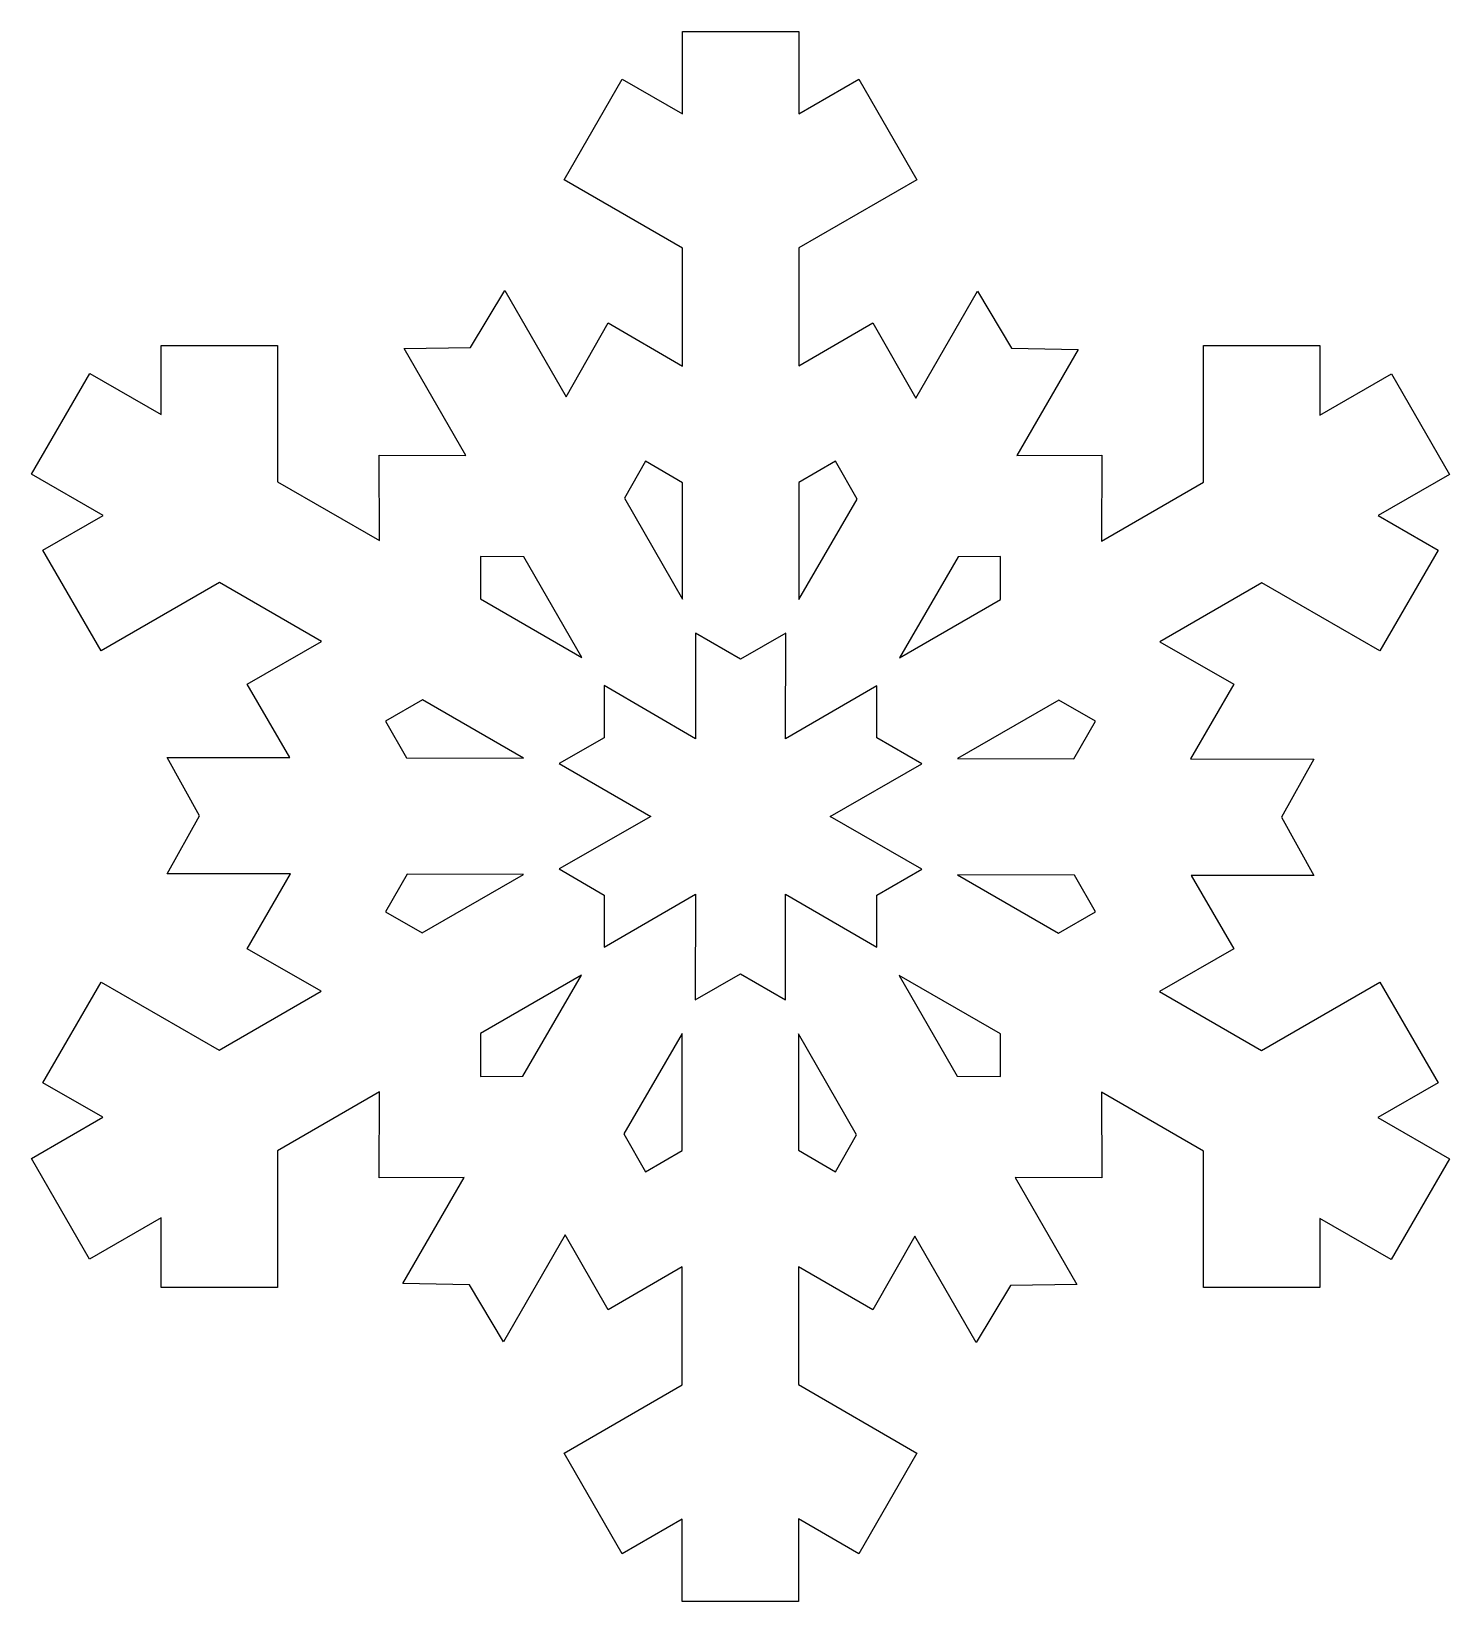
# Model space of a CAD drawing. Header units: centimetres. Extents: x -8.9 to 8.9, y -9.9 to 9.9.
import ezdxf

# ---------------------------------------------------------------- set-up
doc = ezdxf.new("R2010")
doc.units = ezdxf.units.CM
doc.header["$MEASUREMENT"] = 0
doc.layers.add('Camada 1', color=7, linetype='Continuous')

msp = doc.modelspace()

# ---------------------------------------------------------------- linework, layer by layer
at = {"layer": 'Camada 1'}
for points, knots in [([(8.75758, -3.34238), (8.75758, -3.34238), (8.02804, -2.07778), (8.02804, -2.07778), (8.02804, -2.07778), (8.02804, -2.07778), (6.54095, -2.93635), (6.54095, -2.93635), (6.54095, -2.93635), (6.54095, -2.93635), (5.25894, -2.1962), (5.25894, -2.1962), (5.25894, -2.1962), (5.25894, -2.1962), (6.19472, -1.66002), (6.19472, -1.66002), (6.19472, -1.66002), (6.19472, -1.66002), (5.65852, -0.73861), (5.65852, -0.73861), (5.65852, -0.73861), (5.65852, -0.73861), (7.19861, -0.74089), (7.19861, -0.74089), (7.19861, -0.74089), (7.19861, -0.74089), (6.79258, -0.0072), (6.79258, -0.0072), (6.79258, -0.0072), (6.79258, -0.0072), (7.19861, 0.71895), (7.19861, 0.71895), (7.19861, 0.71895), (7.19861, 0.71895), (5.64871, 0.72197), (5.64871, 0.72197), (5.64871, 0.72197), (5.64871, 0.72197), (6.19473, 1.66076), (6.19473, 1.66076), (6.19473, 1.66076), (6.19473, 1.66076), (5.26464, 2.19315), (5.26464, 2.19315), (5.26464, 2.19315), (5.26464, 2.19315), (6.54665, 2.93367), (6.54665, 2.93367), (6.54665, 2.93367), (6.54665, 2.93367), (8.02805, 2.07851), (8.02805, 2.07851), (8.02805, 2.07851), (8.02805, 2.07851), (8.75759, 3.34311), (8.75759, 3.34311), (8.75759, 3.34311), (8.75759, 3.34311), (8.00686, 3.77713), (8.00686, 3.77713), (8.00686, 3.77713), (8.00686, 3.77713), (8.90216, 4.29325), (8.90216, 4.29325), (8.90216, 4.29325), (8.90216, 4.29325), (8.17223, 5.55785), (8.17223, 5.55785), (8.17223, 5.55785), (8.17223, 5.55785), (7.27392, 5.03908), (7.27392, 5.03908), (7.27392, 5.03908), (7.27392, 5.03908), (7.27392, 5.91355), (7.27392, 5.91355), (7.27392, 5.91355), (7.27392, 5.91355), (5.81369, 5.91357), (5.81369, 5.91357), (5.81369, 5.91357), (5.81369, 5.91357), (5.81369, 4.19603), (5.81369, 4.19603), (5.81369, 4.19603), (5.81369, 4.19603), (4.53168, 3.45628), (4.53168, 3.45628), (4.53168, 3.45628), (4.53168, 3.45628), (4.53549, 4.53509), (4.53549, 4.53509), (4.53549, 4.53509), (4.53549, 4.53509), (3.46914, 4.53131), (3.46914, 4.53131), (3.46914, 4.53131), (3.46914, 4.53131), (4.24109, 5.86365), (4.24109, 5.86365), (4.24109, 5.86365), (4.24109, 5.86365), (3.40257, 5.87915), (3.40257, 5.87915), (3.40257, 5.87915), (3.40257, 5.87915), (2.97725, 6.59318), (2.97725, 6.59318), (2.97725, 6.59318), (2.97725, 6.59318), (2.19964, 5.25254), (2.19964, 5.25254), (2.19964, 5.25254), (2.19964, 5.25254), (1.65968, 6.19552), (1.65968, 6.19552), (1.65968, 6.19552), (1.65968, 6.19552), (0.733, 5.65593), (0.733, 5.65593), (0.733, 5.65593), (0.733, 5.65593), (0.733, 7.13696), (0.733, 7.13696), (0.733, 7.13696), (0.733, 7.13696), (2.2144, 7.99178), (2.2144, 7.99178), (2.2144, 7.99178), (2.2144, 7.99178), (1.48407, 9.25592), (1.48407, 9.25592), (1.48407, 9.25592), (1.48407, 9.25592), (0.73294, 8.82266), (0.73294, 8.82266), (0.73294, 8.82266), (0.73294, 8.82266), (0.73295, 9.85607), (0.73295, 9.85607), (0.73295, 9.85607), (0.73295, 9.85607), (-0.72692, 9.85607), (-0.72692, 9.85607), (-0.72692, 9.85607), (-0.72692, 9.85607), (-0.72692, 8.81925), (-0.72692, 8.81925), (-0.72692, 8.81925), (-0.72692, 8.81925), (-1.48408, 9.25592), (-1.48408, 9.25592), (-1.48408, 9.25592), (-1.48408, 9.25592), (-2.21438, 7.99171), (-2.21438, 7.99171), (-2.21438, 7.99171), (-2.21438, 7.99171), (-0.72692, 7.13314), (-0.72692, 7.13314), (-0.72692, 7.13314), (-0.72692, 7.13314), (-0.72692, 5.65285), (-0.72692, 5.65285), (-0.72692, 5.65285), (-0.72692, 5.65285), (-1.65966, 6.19548), (-1.65966, 6.19548), (-1.65966, 6.19548), (-1.65966, 6.19548), (-2.18981, 5.27031), (-2.18981, 5.27031), (-2.18981, 5.27031), (-2.18981, 5.27031), (-2.95681, 6.60529), (-2.95681, 6.60529), (-2.95681, 6.60529), (-2.95681, 6.60529), (-3.39007, 5.88673), (-3.39007, 5.88673), (-3.39007, 5.88673), (-3.39007, 5.88673), (-4.22142, 5.87501), (-4.22142, 5.87501), (-4.22142, 5.87501), (-4.22142, 5.87501), (-3.44913, 4.53132), (-3.44913, 4.53132), (-3.44913, 4.53132), (-3.44913, 4.53132), (-4.53551, 4.5351), (-4.53551, 4.5351), (-4.53551, 4.5351), (-4.53551, 4.5351), (-4.53173, 3.46309), (-4.53173, 3.46309), (-4.53173, 3.46309), (-4.53173, 3.46309), (-5.81374, 4.20324), (-5.81374, 4.20324), (-5.81374, 4.20324), (-5.81374, 4.20324), (-5.81374, 5.91359), (-5.81374, 5.91359), (-5.81374, 5.91359), (-5.81374, 5.91359), (-7.2739, 5.9136), (-7.2739, 5.9136), (-7.2739, 5.9136), (-7.2739, 5.9136), (-7.2739, 5.04669), (-7.2739, 5.04669), (-7.2739, 5.04669), (-7.2739, 5.04669), (-8.16917, 5.56321), (-8.16917, 5.56321), (-8.16917, 5.56321), (-8.16917, 5.56321), (-8.89913, 4.29895), (-8.89913, 4.29895), (-8.89913, 4.29895), (-8.89913, 4.29895), (-8.00082, 3.77978), (-8.00082, 3.77978), (-8.00082, 3.77978), (-8.00082, 3.77978), (-8.75797, 3.34312), (-8.75797, 3.34312), (-8.75797, 3.34312), (-8.75797, 3.34312), (-8.02804, 2.07852), (-8.02804, 2.07852), (-8.02804, 2.07852), (-8.02804, 2.07852), (-6.54095, 2.93672), (-6.54095, 2.93672), (-6.54095, 2.93672), (-6.54095, 2.93672), (-5.25894, 2.19694), (-5.25894, 2.19694), (-5.25894, 2.19694), (-5.25894, 2.19694), (-6.19472, 1.66076), (-6.19472, 1.66076), (-6.19472, 1.66076), (-6.19472, 1.66076), (-5.65854, 0.73937), (-5.65854, 0.73937), (-5.65854, 0.73937), (-5.65854, 0.73937), (-7.19863, 0.74162), (-7.19863, 0.74162), (-7.19863, 0.74162), (-7.19863, 0.74162), (-6.7926, 0.00793), (-6.7926, 0.00793), (-6.7926, 0.00793), (-6.7926, 0.00793), (-7.19863, -0.71859), (-7.19863, -0.71859), (-7.19863, -0.71859), (-7.19863, -0.71859), (-5.6487, -0.72126), (-5.6487, -0.72126), (-5.6487, -0.72126), (-5.6487, -0.72126), (-6.19472, -1.66005), (-6.19472, -1.66005), (-6.19472, -1.66005), (-6.19472, -1.66005), (-5.26463, -2.19319), (-5.26463, -2.19319), (-5.26463, -2.19319), (-5.26463, -2.19319), (-6.54701, -2.93297), (-6.54701, -2.93297), (-6.54701, -2.93297), (-6.54701, -2.93297), (-8.02804, -2.07778), (-8.02804, -2.07778), (-8.02804, -2.07778), (-8.02804, -2.07778), (-8.75797, -3.34238), (-8.75797, -3.34238), (-8.75797, -3.34238), (-8.75797, -3.34238), (-8.00721, -3.77603), (-8.00721, -3.77603), (-8.00721, -3.77603), (-8.00721, -3.77603), (-8.90214, -4.29292), (-8.90214, -4.29292), (-8.90214, -4.29292), (-8.90214, -4.29292), (-8.17223, -5.55713), (-8.17223, -5.55713), (-8.17223, -5.55713), (-8.17223, -5.55713), (-7.27392, -5.03873), (-7.27392, -5.03873), (-7.27392, -5.03873), (-7.27392, -5.03873), (-7.27392, -5.9132), (-7.27392, -5.9132), (-7.27392, -5.9132), (-7.27392, -5.9132), (-5.81369, -5.9132), (-5.81369, -5.9132), (-5.81369, -5.9132), (-5.81369, -5.9132), (-5.81369, -4.19566), (-5.81369, -4.19566), (-5.81369, -4.19566), (-5.81369, -4.19566), (-4.53168, -3.45591), (-4.53168, -3.45591), (-4.53168, -3.45591), (-4.53168, -3.45591), (-4.53509, -4.53435), (-4.53509, -4.53435), (-4.53509, -4.53435), (-4.53509, -4.53435), (-3.46914, -4.53054), (-3.46914, -4.53054), (-3.46914, -4.53054), (-3.46914, -4.53054), (-4.24106, -5.86288), (-4.24106, -5.86288), (-4.24106, -5.86288), (-4.24106, -5.86288), (-3.40291, -5.87913), (-3.40291, -5.87913), (-3.40291, -5.87913), (-3.40291, -5.87913), (-2.97682, -6.59316), (-2.97682, -6.59316), (-2.97682, -6.59316), (-2.97682, -6.59316), (-2.19921, -5.25212), (-2.19921, -5.25212), (-2.19921, -5.25212), (-2.19921, -5.25212), (-1.65962, -6.1947), (-1.65962, -6.1947), (-1.65962, -6.1947), (-1.65962, -6.1947), (-0.73331, -5.65548), (-0.73331, -5.65548), (-0.73331, -5.65548), (-0.73331, -5.65548), (-0.73331, -7.13614), (-0.73331, -7.13614), (-0.73331, -7.13614), (-0.73331, -7.13614), (-2.21434, -7.99133), (-2.21434, -7.99133), (-2.21434, -7.99133), (-2.21434, -7.99133), (-1.48404, -9.25593), (-1.48404, -9.25593), (-1.48404, -9.25593), (-1.48404, -9.25593), (-0.73331, -8.82191), (-0.73331, -8.82191), (-0.73331, -8.82191), (-0.73331, -8.82191), (-0.73331, -9.85606), (-0.73331, -9.85606), (-0.73331, -9.85606), (-0.73331, -9.85606), (0.72729, -9.85605), (0.72729, -9.85605), (0.72729, -9.85605), (0.72729, -9.85605), (0.72729, -8.81849), (0.72729, -8.81849), (0.72729, -8.81849), (0.72729, -8.81849), (1.4841, -9.25593), (1.4841, -9.25593), (1.4841, -9.25593), (1.4841, -9.25593), (2.2144, -7.99133), (2.2144, -7.99133), (2.2144, -7.99133), (2.2144, -7.99133), (0.72731, -7.13236), (0.72731, -7.13236), (0.72731, -7.13236), (0.72731, -7.13236), (0.72731, -5.65248), (0.72731, -5.65248), (0.72731, -5.65248), (0.72731, -5.65248), (1.65968, -6.19472), (1.65968, -6.19472), (1.65968, -6.19472), (1.65968, -6.19472), (2.18943, -5.26952), (2.18943, -5.26952), (2.18943, -5.26952), (2.18943, -5.26952), (2.9568, -6.6045), (2.9568, -6.6045), (2.9568, -6.6045), (2.9568, -6.6045), (3.38968, -5.88594), (3.38968, -5.88594), (3.38968, -5.88594), (3.38968, -5.88594), (4.22177, -5.87456), (4.22177, -5.87456), (4.22177, -5.87456), (4.22177, -5.87456), (3.44908, -4.5305), (3.44908, -4.5305), (3.44908, -4.5305), (3.44908, -4.5305), (4.53549, -4.53431), (4.53549, -4.53431), (4.53549, -4.53431), (4.53549, -4.53431), (4.53168, -3.46267), (4.53168, -3.46267), (4.53168, -3.46267), (4.53168, -3.46267), (5.81369, -4.20284), (5.81369, -4.20284), (5.81369, -4.20284), (5.81369, -4.20284), (5.81369, -5.91319), (5.81369, -5.91319), (5.81369, -5.91319), (5.81369, -5.91319), (7.2739, -5.9132), (7.2739, -5.9132), (7.2739, -5.9132), (7.2739, -5.9132), (7.2739, -5.04592), (7.2739, -5.04592), (7.2739, -5.04592), (7.2739, -5.04592), (8.1692, -5.56244), (8.1692, -5.56244), (8.1692, -5.56244), (8.1692, -5.56244), (8.89913, -4.29784), (8.89913, -4.29784), (8.89913, -4.29784), (8.89913, -4.29784), (8.00082, -3.77904), (8.00082, -3.77904), (8.00082, -3.77904), (8.00082, -3.77904), (8.75758, -3.34238), (8.75758, -3.34238)], [0, 0, 0, 0, 0.00869565, 0.00869565, 0.00869565, 0.00869565, 0.0173913, 0.0173913, 0.0173913, 0.0173913, 0.02608696, 0.02608696, 0.02608696, 0.02608696, 0.03478261, 0.03478261, 0.03478261, 0.03478261, 0.04347826, 0.04347826, 0.04347826, 0.04347826, 0.05217391, 0.05217391, 0.05217391, 0.05217391, 0.06086957, 0.06086957, 0.06086957, 0.06086957, 0.06956522, 0.06956522, 0.06956522, 0.06956522, 0.07826087, 0.07826087, 0.07826087, 0.07826087, 0.08695652, 0.08695652, 0.08695652, 0.08695652, 0.09565217, 0.09565217, 0.09565217, 0.09565217, 0.10434783, 0.10434783, 0.10434783, 0.10434783, 0.11304348, 0.11304348, 0.11304348, 0.11304348, 0.12173913, 0.12173913, 0.12173913, 0.12173913, 0.13043478, 0.13043478, 0.13043478, 0.13043478, 0.13913043, 0.13913043, 0.13913043, 0.13913043, 0.14782609, 0.14782609, 0.14782609, 0.14782609, 0.15652174, 0.15652174, 0.15652174, 0.15652174, 0.16521739, 0.16521739, 0.16521739, 0.16521739, 0.17391304, 0.17391304, 0.17391304, 0.17391304, 0.1826087, 0.1826087, 0.1826087, 0.1826087, 0.19130435, 0.19130435, 0.19130435, 0.19130435, 0.2, 0.2, 0.2, 0.2, 0.20869565, 0.20869565, 0.20869565, 0.20869565, 0.2173913, 0.2173913, 0.2173913, 0.2173913, 0.22608696, 0.22608696, 0.22608696, 0.22608696, 0.23478261, 0.23478261, 0.23478261, 0.23478261, 0.24347826, 0.24347826, 0.24347826, 0.24347826, 0.25217391, 0.25217391, 0.25217391, 0.25217391, 0.26086957, 0.26086957, 0.26086957, 0.26086957, 0.26956522, 0.26956522, 0.26956522, 0.26956522, 0.27826087, 0.27826087, 0.27826087, 0.27826087, 0.28695652, 0.28695652, 0.28695652, 0.28695652, 0.29565217, 0.29565217, 0.29565217, 0.29565217, 0.30434783, 0.30434783, 0.30434783, 0.30434783, 0.31304348, 0.31304348, 0.31304348, 0.31304348, 0.32173913, 0.32173913, 0.32173913, 0.32173913, 0.33043478, 0.33043478, 0.33043478, 0.33043478, 0.33913043, 0.33913043, 0.33913043, 0.33913043, 0.34782609, 0.34782609, 0.34782609, 0.34782609, 0.35652174, 0.35652174, 0.35652174, 0.35652174, 0.36521739, 0.36521739, 0.36521739, 0.36521739, 0.37391304, 0.37391304, 0.37391304, 0.37391304, 0.3826087, 0.3826087, 0.3826087, 0.3826087, 0.39130435, 0.39130435, 0.39130435, 0.39130435, 0.4, 0.4, 0.4, 0.4, 0.40869565, 0.40869565, 0.40869565, 0.40869565, 0.4173913, 0.4173913, 0.4173913, 0.4173913, 0.42608696, 0.42608696, 0.42608696, 0.42608696, 0.43478261, 0.43478261, 0.43478261, 0.43478261, 0.44347826, 0.44347826, 0.44347826, 0.44347826, 0.45217391, 0.45217391, 0.45217391, 0.45217391, 0.46086957, 0.46086957, 0.46086957, 0.46086957, 0.46956522, 0.46956522, 0.46956522, 0.46956522, 0.47826087, 0.47826087, 0.47826087, 0.47826087, 0.48695652, 0.48695652, 0.48695652, 0.48695652, 0.49565217, 0.49565217, 0.49565217, 0.49565217, 0.50434783, 0.50434783, 0.50434783, 0.50434783, 0.51304348, 0.51304348, 0.51304348, 0.51304348, 0.52173913, 0.52173913, 0.52173913, 0.52173913, 0.53043478, 0.53043478, 0.53043478, 0.53043478, 0.53913043, 0.53913043, 0.53913043, 0.53913043, 0.54782609, 0.54782609, 0.54782609, 0.54782609, 0.55652174, 0.55652174, 0.55652174, 0.55652174, 0.56521739, 0.56521739, 0.56521739, 0.56521739, 0.57391304, 0.57391304, 0.57391304, 0.57391304, 0.5826087, 0.5826087, 0.5826087, 0.5826087, 0.59130435, 0.59130435, 0.59130435, 0.59130435, 0.6, 0.6, 0.6, 0.6, 0.60869565, 0.60869565, 0.60869565, 0.60869565, 0.6173913, 0.6173913, 0.6173913, 0.6173913, 0.62608696, 0.62608696, 0.62608696, 0.62608696, 0.63478261, 0.63478261, 0.63478261, 0.63478261, 0.64347826, 0.64347826, 0.64347826, 0.64347826, 0.65217391, 0.65217391, 0.65217391, 0.65217391, 0.66086957, 0.66086957, 0.66086957, 0.66086957, 0.66956522, 0.66956522, 0.66956522, 0.66956522, 0.67826087, 0.67826087, 0.67826087, 0.67826087, 0.68695652, 0.68695652, 0.68695652, 0.68695652, 0.69565217, 0.69565217, 0.69565217, 0.69565217, 0.70434783, 0.70434783, 0.70434783, 0.70434783, 0.71304348, 0.71304348, 0.71304348, 0.71304348, 0.72173913, 0.72173913, 0.72173913, 0.72173913, 0.73043478, 0.73043478, 0.73043478, 0.73043478, 0.73913043, 0.73913043, 0.73913043, 0.73913043, 0.74782609, 0.74782609, 0.74782609, 0.74782609, 0.75652174, 0.75652174, 0.75652174, 0.75652174, 0.76521739, 0.76521739, 0.76521739, 0.76521739, 0.77391304, 0.77391304, 0.77391304, 0.77391304, 0.7826087, 0.7826087, 0.7826087, 0.7826087, 0.79130435, 0.79130435, 0.79130435, 0.79130435, 0.8, 0.8, 0.8, 0.8, 0.80869565, 0.80869565, 0.80869565, 0.80869565, 0.8173913, 0.8173913, 0.8173913, 0.8173913, 0.82608696, 0.82608696, 0.82608696, 0.82608696, 0.83478261, 0.83478261, 0.83478261, 0.83478261, 0.84347826, 0.84347826, 0.84347826, 0.84347826, 0.85217391, 0.85217391, 0.85217391, 0.85217391, 0.86086957, 0.86086957, 0.86086957, 0.86086957, 0.86956522, 0.86956522, 0.86956522, 0.86956522, 0.87826087, 0.87826087, 0.87826087, 0.87826087, 0.88695652, 0.88695652, 0.88695652, 0.88695652, 0.89565217, 0.89565217, 0.89565217, 0.89565217, 0.90434783, 0.90434783, 0.90434783, 0.90434783, 0.91304348, 0.91304348, 0.91304348, 0.91304348, 0.92173913, 0.92173913, 0.92173913, 0.92173913, 0.93043478, 0.93043478, 0.93043478, 0.93043478, 0.93913043, 0.93913043, 0.93913043, 0.93913043, 0.94782609, 0.94782609, 0.94782609, 0.94782609, 0.95652174, 0.95652174, 0.95652174, 0.95652174, 0.96521739, 0.96521739, 0.96521739, 0.96521739, 0.97391304, 0.97391304, 0.97391304, 0.97391304, 0.9826087, 0.9826087, 0.9826087, 0.9826087, 1, 1, 1, 1]), ([(-1.19346, 4.45976), (-1.19346, 4.45976), (-0.72689, 4.18846), (-0.72689, 4.18846), (-0.72689, 4.18846), (-0.72689, 4.18846), (-0.72689, 2.72709), (-0.72689, 2.72709), (-0.72689, 2.72709), (-0.72689, 2.72709), (-1.45756, 3.99775), (-1.45756, 3.99775), (-1.45756, 3.99775), (-1.45756, 3.99775), (-1.19346, 4.45976), (-1.19346, 4.45976)], [0, 0, 0, 0, 0.2, 0.2, 0.2, 0.2, 0.4, 0.4, 0.4, 0.4, 0.6, 0.6, 0.6, 0.6, 1, 1, 1, 1]), ([(1.19346, 4.45976), (1.19346, 4.45976), (1.46437, 3.98526), (1.46437, 3.98526), (1.46437, 3.98526), (1.46437, 3.98526), (0.73293, 2.72293), (0.73293, 2.72293), (0.73293, 2.72293), (0.73293, 2.72293), (0.73293, 4.19147), (0.73293, 4.19147), (0.73293, 4.19147), (0.73293, 4.19147), (1.19346, 4.45976), (1.19346, 4.45976)], [0, 0, 0, 0, 0.2, 0.2, 0.2, 0.2, 0.4, 0.4, 0.4, 0.4, 0.6, 0.6, 0.6, 0.6, 1, 1, 1, 1]), ([(-3.2652, 3.26327), (-3.2652, 3.26327), (-2.71918, 3.26102), (-2.71918, 3.26102), (-2.71918, 3.26102), (-2.71918, 3.26102), (-1.99189, 1.99679), (-1.99189, 1.99679), (-1.99189, 1.99679), (-1.99189, 1.99679), (-3.26329, 2.73088), (-3.26329, 2.73088), (-3.26329, 2.73088), (-3.26329, 2.73088), (-3.2652, 3.26327), (-3.2652, 3.26327)], [0, 0, 0, 0, 0.2, 0.2, 0.2, 0.2, 0.4, 0.4, 0.4, 0.4, 0.6, 0.6, 0.6, 0.6, 1, 1, 1, 1]), ([(3.2648, 3.26327), (3.2648, 3.26327), (3.26329, 2.72445), (3.26329, 2.72445), (3.26329, 2.72445), (3.26329, 2.72445), (1.99792, 1.99301), (1.99792, 1.99301), (1.99792, 1.99301), (1.99792, 1.99301), (2.73277, 3.2614), (2.73277, 3.2614), (2.73277, 3.2614), (2.73277, 3.2614), (3.2648, 3.26327), (3.2648, 3.26327)], [0, 0, 0, 0, 0.2, 0.2, 0.2, 0.2, 0.4, 0.4, 0.4, 0.4, 0.6, 0.6, 0.6, 0.6, 1, 1, 1, 1]), ([(1.71111, -0.98764), (1.71111, -0.98764), (1.70958, -1.64225), (1.70958, -1.64225), (1.70958, -1.64225), (1.70958, -1.64225), (0.56343, -0.97553), (0.56343, -0.97553), (0.56343, -0.97553), (0.56343, -0.97553), (0.56343, -2.30181), (0.56343, -2.30181), (0.56343, -2.30181), (0.56343, -2.30181), (0, -1.97563), (0, -1.97563), (0, -1.97563), (0, -1.97563), (-0.56835, -2.30181), (-0.56835, -2.30181), (-0.56835, -2.30181), (-0.56835, -2.30181), (-0.56343, -0.97553), (-0.56343, -0.97553), (-0.56343, -0.97553), (-0.56343, -0.97553), (-1.71185, -1.6385), (-1.71185, -1.6385), (-1.71185, -1.6385), (-1.71185, -1.6385), (-1.71108, -0.98765), (-1.71108, -0.98765), (-1.71108, -0.98765), (-1.71108, -0.98765), (-2.27792, -0.65883), (-2.27792, -0.65883), (-2.27792, -0.65883), (-2.27792, -0.65883), (-1.12685, 0.00035), (-1.12685, 0.00035), (-1.12685, 0.00035), (-1.12685, 0.00035), (-2.27527, 0.66329), (-2.27527, 0.66329), (-2.27527, 0.66329), (-2.27527, 0.66329), (-1.71107, 0.98796), (-1.71107, 0.98796), (-1.71107, 0.98796), (-1.71107, 0.98796), (-1.70956, 1.64296), (-1.70956, 1.64296), (-1.70956, 1.64296), (-1.70956, 1.64296), (-0.56341, 0.97587), (-0.56341, 0.97587), (-0.56341, 0.97587), (-0.56341, 0.97587), (-0.56341, 2.30178), (-0.56341, 2.30178), (-0.56341, 2.30178), (-0.56341, 2.30178), (0.00002, 1.97634), (0.00002, 1.97634), (0.00002, 1.97634), (0.00002, 1.97634), (0.568, 2.30178), (0.568, 2.30178), (0.568, 2.30178), (0.568, 2.30178), (0.56345, 0.97587), (0.56345, 0.97587), (0.56345, 0.97587), (0.56345, 0.97587), (1.71187, 1.63918), (1.71187, 1.63918), (1.71187, 1.63918), (1.71187, 1.63918), (1.71113, 0.98796), (1.71113, 0.98796), (1.71113, 0.98796), (1.71113, 0.98796), (2.27797, 0.65951), (2.27797, 0.65951), (2.27797, 0.65951), (2.27797, 0.65951), (1.12687, 0.00035), (1.12687, 0.00035), (1.12687, 0.00035), (1.12687, 0.00035), (2.27529, -0.66299), (2.27529, -0.66299), (2.27529, -0.66299), (2.27529, -0.66299), (1.71111, -0.98764), (1.71111, -0.98764)], [0, 0, 0, 0, 0.04, 0.04, 0.04, 0.04, 0.08, 0.08, 0.08, 0.08, 0.12, 0.12, 0.12, 0.12, 0.16, 0.16, 0.16, 0.16, 0.2, 0.2, 0.2, 0.2, 0.24, 0.24, 0.24, 0.24, 0.28, 0.28, 0.28, 0.28, 0.32, 0.32, 0.32, 0.32, 0.36, 0.36, 0.36, 0.36, 0.4, 0.4, 0.4, 0.4, 0.44, 0.44, 0.44, 0.44, 0.48, 0.48, 0.48, 0.48, 0.52, 0.52, 0.52, 0.52, 0.56, 0.56, 0.56, 0.56, 0.6, 0.6, 0.6, 0.6, 0.64, 0.64, 0.64, 0.64, 0.68, 0.68, 0.68, 0.68, 0.72, 0.72, 0.72, 0.72, 0.76, 0.76, 0.76, 0.76, 0.8, 0.8, 0.8, 0.8, 0.84, 0.84, 0.84, 0.84, 0.88, 0.88, 0.88, 0.88, 0.92, 0.92, 0.92, 0.92, 1, 1, 1, 1]), ([(-4.45826, 1.19647), (-4.45826, 1.19647), (-3.99056, 1.46476), (-3.99056, 1.46476), (-3.99056, 1.46476), (-3.99056, 1.46476), (-2.72519, 0.73369), (-2.72519, 0.73369), (-2.72519, 0.73369), (-2.72519, 0.73369), (-4.19109, 0.73634), (-4.19109, 0.73634), (-4.19109, 0.73634), (-4.19109, 0.73634), (-4.45826, 1.19647), (-4.45826, 1.19647)], [0, 0, 0, 0, 0.2, 0.2, 0.2, 0.2, 0.4, 0.4, 0.4, 0.4, 0.6, 0.6, 0.6, 0.6, 1, 1, 1, 1]), ([(4.45826, 1.19647), (4.45826, 1.19647), (4.18354, 0.72424), (4.18354, 0.72424), (4.18354, 0.72424), (4.18354, 0.72424), (2.72444, 0.72689), (2.72444, 0.72689), (2.72444, 0.72689), (2.72444, 0.72689), (3.99624, 1.46098), (3.99624, 1.46098), (3.99624, 1.46098), (3.99624, 1.46098), (4.45826, 1.19647), (4.45826, 1.19647)], [0, 0, 0, 0, 0.2, 0.2, 0.2, 0.2, 0.4, 0.4, 0.4, 0.4, 0.6, 0.6, 0.6, 0.6, 1, 1, 1, 1]), ([(-4.45826, -1.19573), (-4.45826, -1.19573), (-4.18354, -0.72387), (-4.18354, -0.72387), (-4.18354, -0.72387), (-4.18354, -0.72387), (-2.72444, -0.72615), (-2.72444, -0.72615), (-2.72444, -0.72615), (-2.72444, -0.72615), (-3.99661, -1.46063), (-3.99661, -1.46063), (-3.99661, -1.46063), (-3.99661, -1.46063), (-4.45826, -1.19573), (-4.45826, -1.19573)], [0, 0, 0, 0, 0.2, 0.2, 0.2, 0.2, 0.4, 0.4, 0.4, 0.4, 0.6, 0.6, 0.6, 0.6, 1, 1, 1, 1]), ([(4.45826, -1.19573), (4.45826, -1.19573), (3.99019, -1.46439), (3.99019, -1.46439), (3.99019, -1.46439), (3.99019, -1.46439), (2.72522, -0.73332), (2.72522, -0.73332), (2.72522, -0.73332), (2.72522, -0.73332), (4.19112, -0.73599), (4.19112, -0.73599), (4.19112, -0.73599), (4.19112, -0.73599), (4.45826, -1.19573), (4.45826, -1.19573)], [0, 0, 0, 0, 0.2, 0.2, 0.2, 0.2, 0.4, 0.4, 0.4, 0.4, 0.6, 0.6, 0.6, 0.6, 1, 1, 1, 1]), ([(-3.2652, -3.26292), (-3.2652, -3.26292), (-3.26329, -2.7237), (-3.26329, -2.7237), (-3.26329, -2.7237), (-3.26329, -2.7237), (-1.99795, -1.99263), (-1.99795, -1.99263), (-1.99795, -1.99263), (-1.99795, -1.99263), (-2.73278, -3.26139), (-2.73278, -3.26139), (-2.73278, -3.26139), (-2.73278, -3.26139), (-3.2652, -3.26292), (-3.2652, -3.26292)], [0, 0, 0, 0, 0.2, 0.2, 0.2, 0.2, 0.4, 0.4, 0.4, 0.4, 0.6, 0.6, 0.6, 0.6, 1, 1, 1, 1]), ([(3.2648, -3.26292), (3.2648, -3.26292), (2.71878, -3.26139), (2.71878, -3.26139), (2.71878, -3.26139), (2.71878, -3.26139), (1.99149, -1.99605), (1.99149, -1.99605), (1.99149, -1.99605), (1.99149, -1.99605), (3.26329, -2.73014), (3.26329, -2.73014), (3.26329, -2.73014), (3.26329, -2.73014), (3.2648, -3.26292), (3.2648, -3.26292)], [0, 0, 0, 0, 0.2, 0.2, 0.2, 0.2, 0.4, 0.4, 0.4, 0.4, 0.6, 0.6, 0.6, 0.6, 1, 1, 1, 1]), ([(-1.19346, -4.45902), (-1.19346, -4.45902), (-1.46476, -3.98452), (-1.46476, -3.98452), (-1.46476, -3.98452), (-1.46476, -3.98452), (-0.73332, -2.72256), (-0.73332, -2.72256), (-0.73332, -2.72256), (-0.73332, -2.72256), (-0.73332, -4.19113), (-0.73332, -4.19113), (-0.73332, -4.19113), (-0.73332, -4.19113), (-1.19346, -4.45902), (-1.19346, -4.45902)], [0, 0, 0, 0, 0.2, 0.2, 0.2, 0.2, 0.4, 0.4, 0.4, 0.4, 0.6, 0.6, 0.6, 0.6, 1, 1, 1, 1]), ([(1.19346, -4.45902), (1.19346, -4.45902), (0.72726, -4.18772), (0.72726, -4.18772), (0.72726, -4.18772), (0.72726, -4.18772), (0.72726, -2.72637), (0.72726, -2.72637), (0.72726, -2.72637), (0.72726, -2.72637), (1.45759, -3.99663), (1.45759, -3.99663), (1.45759, -3.99663), (1.45759, -3.99663), (1.19346, -4.45902), (1.19346, -4.45902)], [0, 0, 0, 0, 0.2, 0.2, 0.2, 0.2, 0.4, 0.4, 0.4, 0.4, 0.6, 0.6, 0.6, 0.6, 1, 1, 1, 1])]:
    msp.add_open_spline(points, degree=3, knots=knots, dxfattribs=at)

doc.saveas('drawing.dxf')
